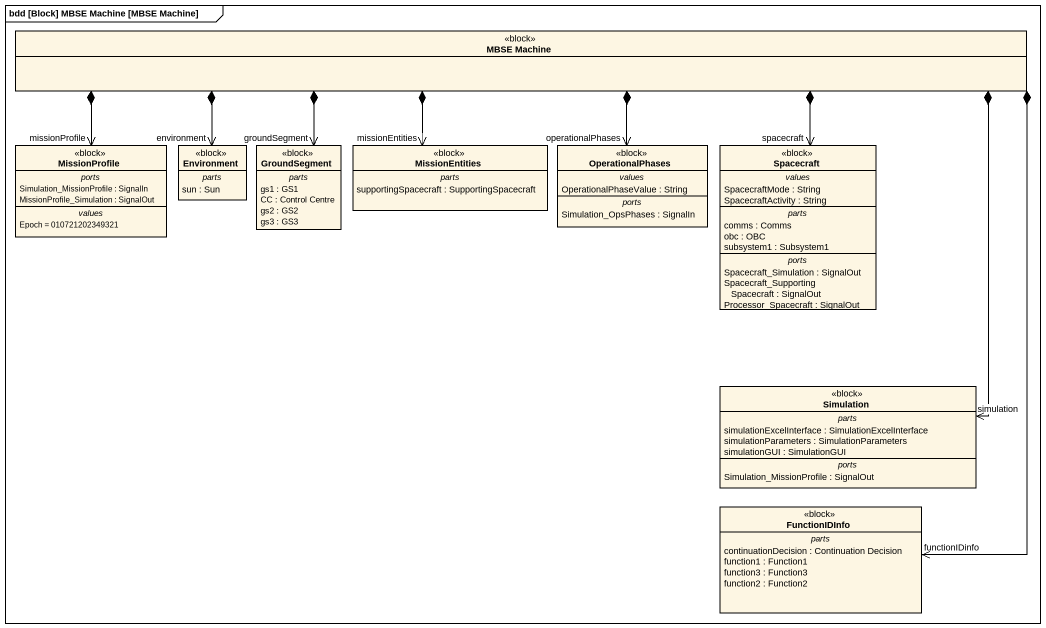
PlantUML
@startuml
mainframe bdd [Block] MBSE Machine [MBSE Machine]
hide circle
hide empty members
class "MBSE Machine" as MBSE_Machine <<block>>
class MissionProfile <<block>> {
  -- ports --
  Simulation_MissionProfile : SignalIn
  MissionProfile_Simulation : SignalOut
  -- values --
  Epoch = 010721202349321
}
class Environment <<block>> {
  -- parts --
  sun : Sun
}
class GroundSegment <<block>> {
  -- parts --
  gs1 : GS1
  CC : Control Centre
  gs2 : GS2
  gs3 : GS3
}
class MissionEntities <<block>> {
  -- parts --
  supportingSpacecraft : SupportingSpacecraft
}
class OperationalPhases <<block>> {
  -- values --
  OperationalPhaseValue : String
  -- ports --
  Simulation_OpsPhases : SignalIn
}
class Spacecraft <<block>> {
  -- values --
  SpacecraftMode : String
  SpacecraftActivity : String
  -- parts --
  comms : Comms
  obc : OBC
  subsystem1 : Subsystem1
  -- ports --
  Spacecraft_Simulation : SignalOut
  Spacecraft_SupportingSpacecraft : SignalOut
  Processor_Spacecraft : SignalOut
}
class Simulation <<block>> {
  -- parts --
  simulationExcelInterface : SimulationExcelInterface
  simulationParameters : SimulationParameters
  simulationGUI : SimulationGUI
  -- ports --
  Simulation_MissionProfile : SignalOut
}
class FunctionIDInfo <<block>> {
  -- parts --
  continuationDecision : Continuation Decision
  function1 : Function1
  function3 : Function3
  function2 : Function2
}
MBSE_Machine *-left-> "missionProfile" MissionProfile
MBSE_Machine *-left-> "environment" Environment
MBSE_Machine *-left-> "groundSegment" GroundSegment
MBSE_Machine *--> "missionEntities" MissionEntities
MBSE_Machine *--> "simulation" Simulation
MBSE_Machine *--> "functionIDinfo" FunctionIDInfo
OperationalPhases "operationalPhases" <-up-* MBSE_Machine
Spacecraft "spacecraft" <-up-* MBSE_Machine
@enduml
